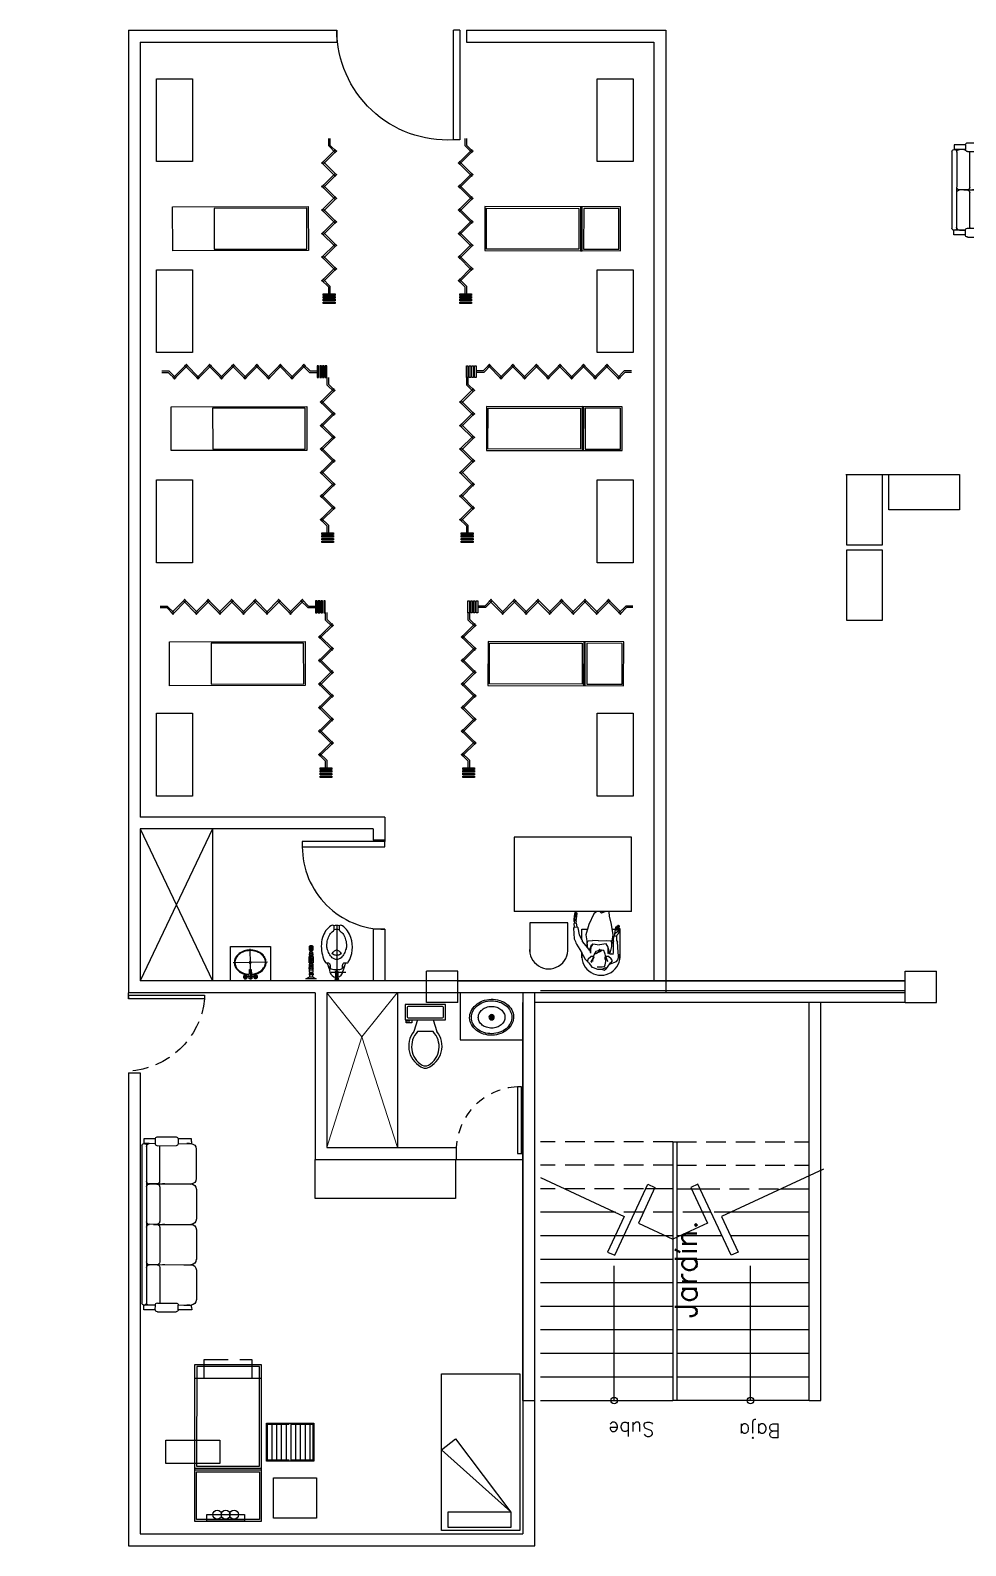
# Model space of a CAD drawing. Header units: millimetres. Extents: x -1615 to -538, y 177 to 397.
# Drawn here: x -1326.99 to -1315.07, y 339.38 to 358.71 of the extents above; entities that cross this region are included whole.
import ezdxf
from ezdxf.enums import TextEntityAlignment as Align

# ---------------------------------------------------------------- set-up
doc = ezdxf.new("R2010")
doc.units = ezdxf.units.MM
for name, pattern in [('HIDDEN', [0.375, 0.25, -0.125]), ('HIDDEN2', [0.1875, 0.125, -0.0625]), ('OCULTA2', [0.3, 0.2, -0.1])]:
    doc.linetypes.add(name, pattern=pattern)
for name, color, linetype in [('AUX', 8, 'Continuous'), ('CYAN', 4, 'Continuous'), ('FORMATO', 1, 'Continuous'), ('LOCALES', 2, 'Continuous'), ('MOB', 7, 'Continuous'), ('MUEB', 251, 'Continuous'), ('MUEBLES', 9, 'Continuous'), ('MURETE', 2, 'Continuous'), ('MUROS', 1, 'Continuous'), ('MUROS2', 9, 'Continuous'), ('PROY', 8, 'HIDDEN'), ('TEX', 2, 'Continuous'), ('VENT', 4, 'Continuous'), ('VENTANAS', 4, 'Continuous')]:
    doc.layers.add(name, color=color, linetype=linetype)
doc.layers.add('venpu', color=7, linetype='Continuous', lineweight=15)
doc.styles.add('ROMANS', font='ROMANS.shx')

# ---------------------------------------------------------------- blocks, each defined once
blk = doc.blocks.new('SILLON4')
at = {"layer": 'MOB'}
for p, q in [((0.609, 1.016), (0.262, 0.867)), ((0.719, 0.998), (0.696, 0.988)), ((0.706, 0.964), (0.699, 0.98)), ((0.719, 0.998), (0.751, 1.012)), ((0.751, 1.012), (0.818, 0.854)), ((0.136, 0.814), (-0.211, 0.665)), ((0.414, 0.34), (0.226, 0.778)), ((0.436, 0.289), (0.226, 0.777)), ((0.763, 0.83), (0.706, 0.964)), ((0.706, 0.964), (0.72, 0.932)), ((0.763, 0.83), (0.706, 0.964)), ((0.844, 0.576), (0.75, 0.797)), ((0.818, 0.854), (0.763, 0.83)), ((0.947, 0.62), (0.852, 0.84)), ((-0.337, 0.611), (-0.684, 0.462)), ((0.825, 0.6), (0.415, 0.424)), ((0.933, 0.586), (0.878, 0.562)), ((0.933, 0.586), (0.991, 0.452)), ((-0.81, 0.408), (-1.156, 0.26)), ((-0.81, 0.408), (-1.156, 0.26)), ((0.922, 0.396), (-0.922, -0.396)), ((-0.059, 0.137), (-0.247, 0.575)), ((0.898, 0.451), (-0.061, 0.038)), ((0.352, 0.398), (-0.058, 0.222)), ((0.358, 0.471), (0.37, 0.443)), ((0.891, 0.446), (0.481, 0.271)), ((0.878, 0.562), (0.909, 0.492)), ((0.909, 0.491), (0.936, 0.428)), ((0.991, 0.452), (0.936, 0.428)), ((-0.684, 0.29), (-0.72, 0.372)), ((-0.531, -0.066), (-0.696, 0.317)), ((-0.121, 0.195), (-0.531, 0.019)), ((-0.115, 0.268), (-0.103, 0.24)), ((0.397, 0.38), (0.436, 0.29)), ((-1.219, 0.167), (-1.251, 0.154)), ((-1.251, 0.154), (-1.183, -0.004)), ((-1.219, 0.167), (-1.196, 0.177)), ((-1.185, 0.154), (-1.192, 0.169)), ((-1.157, 0.087), (-1.192, 0.169)), ((-1.128, 0.02), (-1.185, 0.154)), ((-1.185, 0.154), (-1.172, 0.121)), ((-1.183, -0.004), (-1.128, 0.02)), ((-1, -0.214), (-1.094, 0.006)), ((-0.041, 0.047), (-0.945, -0.341)), ((-0.588, 0.065), (-0.576, 0.037)), ((-0.076, 0.177), (-0.037, 0.087)), ((-1.102, -0.258), (-1.197, -0.038)), ((-0.594, -0.008), (-1.013, -0.188)), ((-0.549, -0.026), (-0.51, -0.116)), ((-0.464, -0.135), (-0.534, -0.165)), ((-1.068, -0.272), (-1.013, -0.248)), ((-1.068, -0.272), (-1.011, -0.406)), ((-1.013, -0.248), (-0.955, -0.383)), ((-1.012, -0.251), (-0.979, -0.328)), ((-1.011, -0.406), (-0.956, -0.382)), ((-0.956, -0.382), (-0.959, -0.375))]:
    blk.add_line(p, q, dxfattribs=at)
for centre, radius, start, end in [((0.636, 0.953), 0.0686, 23.2236, 113.2236), ((0.163, 0.751), 0.0686, 23.2236, 113.2236), ((0.163, 0.751), 0.0686, 23.2236, 113.2236), ((0.289, 0.804), 0.0686, 113.2236, 203.2236), ((0.773, 0.807), 0.0257, 113.2236, 203.2236), ((0.829, 0.83), 0.0257, 23.2236, 113.2236), ((-0.31, 0.548), 0.0686, 23.2236, 113.2236), ((-0.31, 0.548), 0.0686, 23.2236, 113.2236), ((-0.184, 0.602), 0.0686, 113.2236, 203.2236), ((0.923, 0.61), 0.0257, 293.2236, 23.2236), ((-0.783, 0.345), 0.0686, 23.2236, 113.2236), ((-0.783, 0.345), 0.0686, 23.2236, 113.2236), ((-0.656, 0.399), 0.0686, 113.2236, 203.2236), ((0.365, 0.366), 0.0343, 23.2236, 113.2236), ((0.429, 0.392), 0.0343, 113.2236, 203.2236), ((0.868, 0.586), 0.0257, 203.2236, 293.2236), ((0.877, 0.478), 0.0343, 293.2236, 23.2236), ((0.908, 0.427), 0.0257, 23.2236, 113.2236), ((0.912, 0.419), 0.0257, 293.2236, 23.2236), ((-1.129, 0.197), 0.0686, 113.2236, 203.2236), ((-0.107, 0.163), 0.0343, 23.2236, 113.2236), ((-0.044, 0.19), 0.0343, 113.2236, 203.2236), ((0.404, 0.276), 0.0343, 293.2236, 23.2236), ((0.467, 0.302), 0.0343, 203.2236, 293.2236), ((-1.118, -0.004), 0.0257, 23.2236, 113.2236), ((-0.517, -0.012), 0.0343, 113.2236, 203.2236), ((-0.069, 0.073), 0.0343, 293.2236, 23.2236), ((-0.006, 0.1), 0.0343, 203.2236, 293.2236), ((-1.173, -0.028), 0.0257, 113.2236, 203.2236), ((-0.58, -0.039), 0.0343, 23.2236, 113.2236), ((-0.541, -0.13), 0.0343, 293.2236, 23.2236), ((-0.478, -0.103), 0.0343, 203.2236, 293.2236), ((-1.078, -0.248), 0.0257, 203.2236, 293.2236), ((-1.023, -0.224), 0.0257, 293.2236, 23.2236), ((-0.955, -0.318), 0.0257, 203.2236, 293.2236), ((-0.935, -0.365), 0.0257, 113.2236, 203.2236), ((-0.932, -0.372), 0.0257, 203.2236, 293.2236)]:
    blk.add_arc(centre, radius, start, end, dxfattribs=at)
blk = doc.blocks.new('A$C63B07002')
at = {"layer": 'MOB', "xscale": -1, "rotation": 51.18713273036943}
blk.add_blockref('SILLON4', (1.259, 0.489), dxfattribs=at)
blk = doc.blocks.new('Sink - Oval top')
for p, q in [((-1, 0), (1, 0)), ((0, 1), (0, -1))]:
    blk.add_line(p, q)
at = {"linetype": 'Continuous'}
for points in [[(-12.23, 0.39, 0.117634), (-11.46, -3.36, 0.104469), (-8.88, -6.8, 0.090016), (-5.08, -9.07, 0.08192), (-0.32, -10.02, 0.08192), (4.49, -9.38, 0.090016), (8.42, -7.36, 0.104469), (11.22, -4.09, 0.117634), (12.23, -0.39, 0.117634), (11.46, 3.36, 0.104469), (8.88, 6.8, 0.090016), (5.08, 9.07, 0.08192), (0.32, 10.02, 0.08192), (-4.49, 9.38, 0.090016), (-8.42, 7.36, 0.104469), (-11.22, 4.09, 0.117634)], [(-11.29, 0.16, 0.118622), (-10.52, -3.25, 0.104678), (-8.07, -6.36, 0.089562), (-4.54, -8.37, 0.081185), (-0.13, -9.15, 0.081185), (4.3, -8.49, 0.089562), (7.89, -6.58, 0.104678), (10.42, -3.55, 0.118622), (11.29, -0.16, 0.118622), (10.52, 3.25, 0.104678), (8.07, 6.36, 0.089562), (4.54, 8.37, 0.081185), (0.13, 9.15, 0.081185), (-4.3, 8.49, 0.089562), (-7.89, 6.58, 0.104678), (-10.42, 3.55, 0.118622)], [(-7.42, 0.08, 0.118283), (-6.91, -2.17, 0.104607), (-5.29, -4.21, 0.089718), (-2.97, -5.53, 0.081436), (-0.07, -6.04, 0.081436), (2.84, -5.59, 0.089718), (5.2, -4.33, 0.104607), (6.86, -2.32, 0.118283), (7.42, -0.08, 0.118283), (6.91, 2.17, 0.104607), (5.29, 4.21, 0.089718), (2.97, 5.53, 0.081436), (0.07, 6.04, 0.081436), (-2.84, 5.59, 0.089718), (-5.2, 4.33, 0.104607), (-6.86, 2.32, 0.118283)]]:
    blk.add_lwpolyline(points, format="xyb", close=True, dxfattribs=at)
for radius in [1.5, 1]:
    blk.add_circle((0, 0), radius)
blk = doc.blocks.new('Toilet - top')
for p, q in [((9.5, -6), (9.5, -2)), ((-10, -8.5), (-8, -8.5)), ((-10, -9.5), (-10, -8.5)), ((-7, -9.5), (-10, -9.5)), ((-8, -8.5), (-8, -8)), ((-7, -8), (-7, -9.5)), ((-4, -8), (-6, -14)), ((4, -14), (-4, -14)), ((4, -8), (6, -14))]:
    blk.add_line(p, q)
blk.add_lwpolyline([(10.5, -8), (10.5, 0), (-10.5, 0), (-10.5, -8)], close=True)
for points in [[(-9.5, -2), (-9.5, -6)], [(8.5, -1), (-8.5, -1)], [(-8.5, -7), (8.5, -7)]]:
    blk.add_lwpolyline(points)
for centre, radius, start, end in [((-8.62, -1.88), 0.884, 81.8699, 188.1301), ((-8.62, -6.12), 0.884, 171.8699, 278.1301), ((8.62, -1.88), 0.884, 351.8699, 98.1301), ((8.62, -6.12), 0.884, 261.8699, 8.1301), ((3.52, -21.58), 12.17, 141.46911, 247.97143), ((4.2, -21.82), 11.33, 136.36773, 238.94682), ((-3.52, -21.58), 12.17, 292.02843, 38.53071), ((-4.2, -21.82), 11.33, 301.05301, 43.63209), ((0, -27.88), 4, 245.73182, 294.26817), ((0, -29), 4, 254.86053, 285.13947)]:
    blk.add_arc(centre, radius, start, end)
blk = doc.blocks.new('A$C3FDD2C79')
at = {"layer": 'VENT'}
blk.add_line((0, 0.02), (0, 0), dxfattribs=at)
blk.add_lwpolyline([(0, 0.02), (0.85, 0.02), (0.85, 0.07), (0, 0.07)], close=True, dxfattribs=at)
at = {"layer": 'VENT', "linetype": 'HIDDEN2'}
blk.add_arc((0.035, 0.036), 0.815, 2.3785, 92.4407, dxfattribs=at)
blk = doc.blocks.new('MESEXP')
for p, q in [((-0.825, -0.35), (-0.825, 0.35)), ((-0.825, 0.35), (0.825, 0.35)), ((-0.679, 0.35), (-0.679, -0.35)), ((0.825, 0.35), (0.825, -0.35)), ((0.825, -0.35), (-0.825, -0.35))]:
    blk.add_line(p, q)
for points in [[(-0.805, -0.33), (0.245, -0.33), (0.245, 0.33), (-0.805, 0.33)], [(0.305, -0.33), (0.305, 0.33), (0.805, 0.33), (0.805, -0.33)], [(0.754, 0.174), (0.822, 0.174), (0.822, -0.224), (0.754, -0.224)]]:
    blk.add_lwpolyline(points, close=True)
blk.add_lwpolyline([(0.285, -0.35), (0.265, -0.35), (0.265, 0.35), (0.285, 0.35), (0.285, -0.35)])
at = {"linetype": 'HIDDEN'}
blk.add_lwpolyline([(-0.679, -0.25), (-0.879, -0.25), (-0.879, 0.25), (-0.679, 0.25)], dxfattribs=at)
for centre in [(0.754, 0.063), (0.754, -0.025), (0.754, -0.113)]:
    blk.add_circle(centre, 0.046)
blk = doc.blocks.new('3520105')
at = {"layer": 'MOB'}
for p, q in [((-0.195, -0.262), (-0.195, 0.238)), ((-0.195, 0.238), (0.205, 0.238)), ((-0.185, -0.002), (-0.185, 0.228)), ((-0.185, 0.228), (0.195, 0.228)), ((0.195, 0.198), (-0.185, 0.198)), ((0.195, 0.228), (0.195, -0.002)), ((0.205, 0.238), (0.205, -0.262)), ((0.195, 0.148), (-0.185, 0.148)), ((0.195, 0.098), (-0.185, 0.098)), ((0.195, 0.048), (-0.185, 0.048)), ((0.195, -0.002), (-0.185, -0.002)), ((-0.185, -0.252), (-0.185, -0.022)), ((0.195, -0.052), (-0.185, -0.052)), ((0.195, -0.102), (-0.185, -0.102)), ((0.195, -0.152), (-0.185, -0.152)), ((0.195, -0.022), (0.195, -0.252)), ((0.205, -0.002), (0.205, -0.002)), ((0.205, -0.022), (0.205, -0.022)), ((0.205, -0.262), (-0.195, -0.262)), ((0.195, -0.202), (-0.185, -0.202)), ((0.195, -0.252), (-0.185, -0.252))]:
    blk.add_line(p, q, dxfattribs=at)
blk = doc.blocks.new('A$C31F15ED4')
at = {"layer": 'VENT'}
blk.add_line((0, 0.03), (0, 0), dxfattribs=at)
blk.add_lwpolyline([(0, 0.03), (0.97, 0.03), (0.97, 0.08), (0, 0.08)], close=True, dxfattribs=at)
at = {"layer": 'VENT', "linetype": 'OCULTA2'}
blk.add_arc((-0.051, -0.025), 1.026, 5.8587, 87.1721, dxfattribs=at)
blk = doc.blocks.new('CORT')
for p, q in [((0, 0.02), (0.09, 0.02)), ((0, 0), (0.082, 0)), ((0.082, 0), (0.168, -0.086)), ((0.09, 0.02), (0.182, -0.072)), ((0.318, 0.106), (0.14, -0.072)), ((0.332, 0.092), (0.154, -0.086)), ((0.29, 0.092), (0.468, -0.086)), ((0.304, 0.106), (0.482, -0.072)), ((0.618, 0.106), (0.44, -0.072)), ((0.632, 0.092), (0.454, -0.086)), ((0.59, 0.092), (0.768, -0.086)), ((0.604, 0.106), (0.782, -0.072)), ((0.918, 0.106), (0.74, -0.072)), ((0.932, 0.092), (0.754, -0.086)), ((0.89, 0.092), (1.068, -0.086)), ((0.904, 0.106), (1.082, -0.072)), ((1.218, 0.106), (1.04, -0.072)), ((1.232, 0.092), (1.054, -0.086)), ((1.19, 0.092), (1.368, -0.086)), ((1.204, 0.106), (1.382, -0.072)), ((1.518, 0.106), (1.34, -0.072)), ((1.532, 0.092), (1.354, -0.086)), ((1.49, 0.092), (1.668, -0.086)), ((1.504, 0.106), (1.682, -0.072)), ((1.818, 0.106), (1.64, -0.072)), ((1.832, 0.092), (1.654, -0.086)), ((1.79, 0.092), (1.882, 0)), ((1.804, 0.106), (1.89, 0.02)), ((1.882, 0), (1.979, 0)), ((1.89, 0.02), (1.979, 0.02))]:
    blk.add_line(p, q)
for points in [[(1.979, 0.085), (1.979, -0.065), (1.999, -0.065), (1.999, 0.085)], [(2.014, 0.085), (2.014, -0.065), (2.034, -0.065), (2.034, 0.085)], [(2.049, 0.085), (2.049, -0.065), (2.069, -0.065), (2.069, 0.085)], [(2.084, 0.085), (2.084, -0.065), (2.104, -0.065), (2.104, 0.085)]]:
    blk.add_lwpolyline(points, close=True)
blk = doc.blocks.new('OVALIN')
for p, q in [((0, -0.482), (0, 0)), ((0.11, -0.04), (-0.11, -0.04)), ((0.27, -0.267), (-0.27, -0.267))]:
    blk.add_line(p, q)
blk.add_lwpolyline([(0.017, -0.071, -0.057947), (0.094, -0.084, -0.080358), (0.171, -0.123, -0.109726), (0.229, -0.189, -0.129522), (0.25, -0.266, -0.129491), (0.229, -0.343, -0.109705), (0.171, -0.409, -0.080358), (0.094, -0.448, -0.070455), (0, -0.462, -0.070437), (-0.094, -0.448, -0.080344), (-0.171, -0.409, -0.109805), (-0.23, -0.343, -0.12938), (-0.25, -0.266, -0.129412), (-0.23, -0.189, -0.109828), (-0.171, -0.123, -0.080344), (-0.094, -0.084, -0.058052), (-0.017, -0.071, -0.05693)], format="xyb")
at = {"elevation": 0.472}
blk.add_lwpolyline([(0.016, -0.081, -0.057902), (0.091, -0.094, -0.080358), (0.165, -0.131, -0.109781), (0.221, -0.194, -0.129604), (0.24, -0.266, -0.129578), (0.221, -0.338, -0.109763), (0.165, -0.401, -0.080358), (0.091, -0.438, -0.070455), (0, -0.452, -0.070437), (-0.091, -0.438, -0.080344), (-0.165, -0.401, -0.109849), (-0.221, -0.338, -0.129486), (-0.24, -0.266, -0.129512), (-0.221, -0.194, -0.109867), (-0.165, -0.131, -0.080344), (-0.091, -0.094, -0.058006), (-0.016, -0.081, -0.05693)], format="xyb", dxfattribs=at)
for points in [[(-0.105, -0.04, 0.119733), (-0.08, -0.065, 0.119733), (-0.055, -0.04, 0.119733), (-0.08, -0.014, 0.119733)], [(0.105, -0.04, -0.119733), (0.08, -0.065, -0.119733), (0.055, -0.04, -0.119733), (0.08, -0.014, -0.119733)]]:
    blk.add_lwpolyline(points, format="xyb", close=True)
blk.add_lwpolyline([(-0.02, -0.007), (-0.013, -0.157), (0.012, -0.157), (0.02, -0.007)], close=True)
for centre, radius in [((-0.08, -0.04), 0.03), ((-0.08, -0.04), 0.00268), ((0.08, -0.04), 0.03), ((0.08, -0.04), 0.00268), ((0, -0.266, 0.472), 0.0157)]:
    blk.add_circle(centre, radius)
blk = doc.blocks.new('sofa2')
at = {"layer": 'MOB'}
for p, q in [((1340.511, 50.095), (1340.511, 50.129)), ((1340.511, 50.129), (1340.682, 50.129)), ((1340.511, 50.095), (1340.511, 50.069)), ((1340.537, 50.069), (1340.519, 50.069)), ((1340.609, 50.069), (1340.519, 50.069)), ((1340.609, 50.069), (1340.519, 50.069)), ((1340.682, 50.069), (1340.537, 50.069)), ((1340.537, 50.069), (1340.572, 50.069)), ((1340.682, 50.069), (1340.579, 50.069)), ((1340.682, 50.129), (1340.682, 50.069)), ((1340.948, 50.155), (1340.708, 50.155)), ((1340.948, 50.043), (1340.708, 50.043)), ((1340.974, 50.129), (1340.974, 50.069)), ((1340.974, 50.129), (1341.12, 50.129)), ((1340.974, 50.069), (1341.051, 50.069)), ((1340.974, 50.069), (1341.12, 50.069)), ((1340.996, 50.069), (1340.974, 50.069)), ((1340.977, 50.069), (1341.06, 50.069)), ((1341.12, 50.069), (1341.112, 50.069)), ((1341.12, 50.129), (1341.12, 50.069)), ((1341.145, 49.066), (1341.145, 50.043)), ((1340.451, 49.623), (1340.451, 50)), ((1340.919, 49.589), (1340.918, 50.035)), ((1341.085, 50.035), (1341.086, 49.595)), ((1340.451, 49.109), (1340.451, 49.486)), ((1340.996, 49.555), (1340.519, 49.555)), ((1340.854, 49.555), (1340.884, 49.555)), ((1340.919, 49.074), (1340.919, 49.52)), ((1340.953, 49.555), (1341.051, 49.555)), ((1341.085, 49.066), (1341.085, 49.589)), ((1340.512, 49.014), (1340.512, 49.04)), ((1340.512, 49.014), (1340.512, 48.98)), ((1340.512, 48.98), (1340.683, 48.98)), ((1340.683, 49.04), (1340.519, 49.04)), ((1340.683, 49.04), (1340.52, 49.04)), ((1340.538, 49.04), (1340.52, 49.04)), ((1340.683, 49.04), (1340.538, 49.04)), ((1340.538, 49.04), (1340.573, 49.04)), ((1340.683, 49.04), (1340.538, 49.04)), ((1340.683, 48.98), (1340.683, 49.04)), ((1340.949, 49.066), (1340.709, 49.066)), ((1340.949, 48.954), (1340.709, 48.954)), ((1341.052, 49.04), (1340.975, 49.04)), ((1340.975, 48.98), (1340.975, 49.04)), ((1340.975, 49.04), (1341.052, 49.04)), ((1340.996, 49.04), (1340.975, 49.04)), ((1340.975, 49.04), (1341.051, 49.04)), ((1340.975, 48.98), (1341.121, 48.98)), ((1341.052, 49.04), (1341.121, 49.04)), ((1341.121, 48.98), (1341.121, 49.04))]:
    blk.add_line(p, q, dxfattribs=at)
for centre, radius, start, end in [((1340.519, 50), 0.0686, 90.0062, 180.0062), ((1340.708, 50.129), 0.0257, 90.0062, 180.0062), ((1340.708, 50.069), 0.0257, 180.0062, 270.0062), ((1340.953, 50.035), 0.0343, 165.5287, 180.0062), ((1340.948, 50.129), 0.0257, 0.0062, 90.0062), ((1340.948, 50.069), 0.0257, 270.0062, 0.0062), ((1341.051, 50.035), 0.0343, 0.0062, 90.0062), ((1341.112, 50.043), 0.0257, 90.0062, 180.0062), ((1341.12, 50.043), 0.0257, 0.0062, 90.0062), ((1340.519, 49.623), 0.0686, 180.0062, 270.0062), ((1340.519, 49.623), 0.0686, 180.0062, 270.0062), ((1340.519, 49.486), 0.0686, 90.0062, 180.0062), ((1340.953, 49.589), 0.0343, 180.0062, 270.0062), ((1340.953, 49.52), 0.0343, 90.0062, 180.0062), ((1341.051, 49.589), 0.0343, 270.0062, 0.0062), ((1341.051, 49.52), 0.0343, 0.0062, 90.0062), ((1340.519, 49.109), 0.0686, 180.0062, 270.0062), ((1340.519, 49.109), 0.0686, 180.0062, 270.0062), ((1340.52, 49.109), 0.0686, 180.0062, 270.0062), ((1340.953, 49.074), 0.0343, 180.0062, 194.4837), ((1341.051, 49.074), 0.0343, 270.0062, 0.0062), ((1341.052, 49.074), 0.0343, 270.0062, 0.0062), ((1340.709, 49.04), 0.0257, 90.0062, 180.0062), ((1340.709, 48.98), 0.0257, 180.0062, 270.0062), ((1340.949, 49.04), 0.0257, 0.0062, 90.0062), ((1340.949, 48.98), 0.0257, 270.0062, 0.0062), ((1341.111, 49.066), 0.0257, 180.0062, 270.0062), ((1341.12, 49.066), 0.0257, 270.0062, 0.0062)]:
    blk.add_arc(centre, radius, start, end, dxfattribs=at)

msp = doc.modelspace()

# ---------------------------------------------------------------- linework, layer by layer
for p, q in [((-1324.671, 348.525), (-1325.59, 346.585)), ((-1325.59, 348.525), (-1324.671, 346.585)), ((-1324.671, 348.525), (-1324.671, 346.585)), ((-1321.561, 344.31), (-1320.711, 344.31))]:
    msp.add_line(p, q)
at = {"layer": 'AUX'}
for p, q in [((-1319.034, 343.935), (-1319.144, 343.935)), ((-1318.562, 343.935), (-1318.452, 343.935)), ((-1317.421, 343.935), (-1317.061, 343.935)), ((-1319.532, 343.635), (-1320.486, 343.635)), ((-1318.312, 343.635), (-1318.422, 343.635)), ((-1317.061, 343.635), (-1318.064, 343.635)), ((-1318.798, 343.335), (-1320.486, 343.335)), ((-1318.172, 343.335), (-1318.748, 343.335)), ((-1317.061, 343.335), (-1318.062, 343.335)), ((-1319.548, 341.235), (-1319.548, 342.954)), ((-1317.061, 343.035), (-1318.748, 343.035)), ((-1317.81, 341.235), (-1317.81, 342.954)), ((-1317.061, 342.735), (-1318.748, 342.735)), ((-1317.061, 342.435), (-1318.748, 342.435)), ((-1317.061, 342.135), (-1318.748, 342.135)), ((-1317.061, 341.835), (-1318.748, 341.835)), ((-1317.061, 341.535), (-1318.748, 341.535)), ((-1317.061, 341.235), (-1318.748, 341.235))]:
    msp.add_line(p, q, dxfattribs=at)
at = {"layer": 'AUX', "linetype": 'Continuous'}
for p, q in [((-1318.798, 343.035), (-1320.486, 343.035)), ((-1318.798, 342.735), (-1320.486, 342.735)), ((-1318.798, 342.435), (-1320.486, 342.435)), ((-1318.798, 342.135), (-1320.486, 342.135)), ((-1318.798, 341.835), (-1320.486, 341.835)), ((-1318.798, 341.535), (-1320.486, 341.535)), ((-1320.486, 341.235), (-1318.798, 341.235))]:
    msp.add_line(p, q, dxfattribs=at)
at = {"layer": 'AUX'}
for points in [[(-1316.88, 344.187), (-1318.177, 343.582), (-1317.966, 343.129), (-1318.056, 343.087), (-1318.479, 343.993), (-1318.57, 343.951), (-1318.358, 343.497), (-1318.798, 343.292)], [(-1320.486, 344.079), (-1319.419, 343.582), (-1319.631, 343.129), (-1319.54, 343.087), (-1319.117, 343.993), (-1319.027, 343.951), (-1319.238, 343.497), (-1318.798, 343.292)]]:
    msp.add_lwpolyline(points, dxfattribs=at)
at = {"layer": 'CYAN'}
for p, q in [((-1317.061, 341.235), (-1317.061, 346.31)), ((-1316.911, 341.235), (-1316.911, 346.31)), ((-1317.061, 341.235), (-1316.911, 341.235))]:
    msp.add_line(p, q, dxfattribs=at)
at = {"layer": 'FORMATO'}
for p, q in [((-1320.561, 339.385), (-1320.561, 346.435)), ((-1325.74, 339.385), (-1320.561, 339.385))]:
    msp.add_line(p, q, dxfattribs=at)
at = {"layer": 'MOB'}
for points in [[(-1323.446, 355.897), (-1325.176, 355.894), (-1325.177, 356.454), (-1323.447, 356.457)], [(-1323.467, 356.437), (-1324.647, 356.435), (-1324.646, 355.915), (-1323.466, 355.917)], [(-1321.197, 355.897), (-1319.467, 355.894), (-1319.466, 356.454), (-1321.196, 356.457)], [(-1321.176, 356.437), (-1319.996, 356.435), (-1319.997, 355.915), (-1321.177, 355.917)], [(-1319.936, 356.435), (-1319.937, 355.915), (-1319.487, 355.914), (-1319.486, 356.434)], [(-1323.466, 353.348), (-1325.196, 353.346), (-1325.197, 353.906), (-1323.467, 353.908)], [(-1323.487, 353.888), (-1324.667, 353.887), (-1324.666, 353.367), (-1323.486, 353.368)], [(-1321.177, 353.348), (-1319.447, 353.346), (-1319.446, 353.906), (-1321.176, 353.908)], [(-1321.156, 353.888), (-1319.976, 353.887), (-1319.977, 353.367), (-1321.157, 353.368)], [(-1319.916, 353.886), (-1319.917, 353.366), (-1319.467, 353.366), (-1319.466, 353.886)], [(-1316.131, 353.04), (-1316.131, 352.14), (-1316.581, 352.14), (-1316.581, 353.04)], [(-1316.046, 353.04), (-1315.146, 353.04), (-1315.146, 352.59), (-1316.046, 352.59)], [(-1316.131, 352.08), (-1316.131, 351.18), (-1316.581, 351.18), (-1316.581, 352.08)], [(-1323.486, 350.352), (-1325.216, 350.349), (-1325.217, 350.909), (-1323.487, 350.912)], [(-1323.507, 350.892), (-1324.687, 350.89), (-1324.686, 350.37), (-1323.506, 350.372)], [(-1321.157, 350.352), (-1319.427, 350.349), (-1319.426, 350.909), (-1321.156, 350.912)], [(-1321.136, 350.892), (-1319.956, 350.89), (-1319.957, 350.37), (-1321.137, 350.372)], [(-1319.896, 350.89), (-1319.897, 350.37), (-1319.447, 350.369), (-1319.446, 350.889)], [(-1321.569, 344.31), (-1321.569, 343.81), (-1323.359, 343.81), (-1323.359, 344.31)]]:
    msp.add_lwpolyline(points, close=True, dxfattribs=at)
for points in [[(-1319.956, 356.455), (-1319.976, 356.455), (-1319.977, 355.895), (-1319.957, 355.895), (-1319.956, 356.455)], [(-1319.936, 353.906), (-1319.956, 353.907), (-1319.957, 353.347), (-1319.937, 353.346), (-1319.936, 353.906)], [(-1319.916, 350.91), (-1319.936, 350.91), (-1319.937, 350.35), (-1319.917, 350.35), (-1319.916, 350.91)]]:
    msp.add_lwpolyline(points, dxfattribs=at)
at = {"layer": 'MUEB'}
for p, q in [((-1319.327, 348.419), (-1320.824, 348.419)), ((-1320.824, 348.419), (-1320.824, 347.469)), ((-1319.327, 347.469), (-1319.327, 348.419)), ((-1319.327, 347.469), (-1320.824, 347.469)), ((-1320.058, 347.399), (-1320.063, 347.378)), ((-1320.055, 347.413), (-1320.058, 347.406)), ((-1320.058, 347.406), (-1320.058, 347.375)), ((-1320.051, 347.456), (-1320.057, 347.412)), ((-1320.05, 347.412), (-1320.055, 347.413)), ((-1320.047, 347.456), (-1320.051, 347.456)), ((-1320.048, 347.393), (-1320.05, 347.412)), ((-1320.048, 347.395), (-1320.041, 347.456)), ((-1320.048, 347.395), (-1320.048, 347.395)), ((-1320.048, 347.369), (-1320.048, 347.393)), ((-1320.041, 347.456), (-1320.047, 347.456)), ((-1320.043, 347.465), (-1320.044, 347.456)), ((-1320.038, 347.465), (-1320.043, 347.465)), ((-1320.04, 347.398), (-1320.033, 347.465)), ((-1320.033, 347.465), (-1320.038, 347.465)), ((-1320.033, 347.456), (-1320.034, 347.456)), ((-1320.027, 347.456), (-1320.033, 347.456)), ((-1320.033, 347.399), (-1320.027, 347.456)), ((-1320.021, 347.448), (-1320.027, 347.448)), ((-1320.026, 347.383), (-1320.018, 347.445)), ((-1320.018, 347.445), (-1320.021, 347.448)), ((-1319.806, 347.439), (-1319.872, 347.304)), ((-1319.782, 347.463), (-1319.806, 347.439)), ((-1319.765, 347.469), (-1319.782, 347.463)), ((-1319.709, 347.45), (-1319.732, 347.469)), ((-1319.713, 347.469), (-1319.719, 347.458)), ((-1319.659, 347.469), (-1319.709, 347.45)), ((-1319.612, 347.465), (-1319.621, 347.469)), ((-1319.621, 347.469), (-1319.621, 347.469)), ((-1319.608, 347.413), (-1319.612, 347.465)), ((-1319.582, 347.304), (-1319.608, 347.413)), ((-1320.624, 347.328), (-1320.624, 346.956)), ((-1320.14, 347.328), (-1320.624, 347.328)), ((-1320.14, 346.96), (-1320.14, 347.328)), ((-1320.058, 347.271), (-1320.065, 347.258)), ((-1320.065, 347.258), (-1320.058, 347.122)), ((-1320.063, 347.378), (-1320.058, 347.354)), ((-1320.055, 347.319), (-1320.063, 347.319)), ((-1320.063, 347.319), (-1320.058, 347.271)), ((-1320.058, 347.344), (-1320.058, 347.375)), ((-1320.058, 347.374), (-1320.058, 347.344)), ((-1320.058, 347.344), (-1320.055, 347.334)), ((-1320.058, 347.271), (-1320.021, 347.277)), ((-1320.055, 347.334), (-1320.055, 347.319)), ((-1320.026, 347.322), (-1320.055, 347.319)), ((-1320.048, 347.369), (-1320.03, 347.348)), ((-1320.031, 347.321), (-1320.028, 347.336)), ((-1320.03, 347.348), (-1320.026, 347.383)), ((-1320.028, 347.336), (-1320.03, 347.348)), ((-1320.021, 347.277), (-1320.026, 347.322)), ((-1320.006, 347.262), (-1320.021, 347.277)), ((-1319.989, 347.171), (-1320.006, 347.262)), ((-1319.958, 347.246), (-1319.888, 347.246)), ((-1319.958, 347.11), (-1319.958, 347.246)), ((-1319.872, 347.304), (-1319.907, 347.174)), ((-1319.558, 347.174), (-1319.582, 347.304)), ((-1319.572, 347.246), (-1319.534, 347.246)), ((-1319.538, 347.215), (-1319.541, 347.184)), ((-1319.496, 347.214), (-1319.541, 347.184)), ((-1319.531, 347.269), (-1319.538, 347.215)), ((-1319.524, 347.274), (-1319.531, 347.269)), ((-1319.514, 347.282), (-1319.524, 347.228)), ((-1319.521, 347.269), (-1319.524, 347.274)), ((-1319.521, 347.245), (-1319.521, 347.269)), ((-1319.521, 347.246), (-1319.521, 347.246)), ((-1319.508, 347.282), (-1319.514, 347.282)), ((-1319.5, 347.292), (-1319.513, 347.23)), ((-1319.504, 347.279), (-1319.508, 347.282)), ((-1319.507, 347.261), (-1319.504, 347.279)), ((-1319.507, 347.175), (-1319.491, 347.191)), ((-1319.494, 347.292), (-1319.5, 347.292)), ((-1319.488, 347.287), (-1319.5, 347.23)), ((-1319.491, 347.288), (-1319.494, 347.292)), ((-1319.494, 347.258), (-1319.491, 347.288)), ((-1319.486, 347.24), (-1319.493, 347.22)), ((-1319.491, 347.191), (-1319.481, 347.221)), ((-1319.483, 347.287), (-1319.488, 347.287)), ((-1319.486, 347.241), (-1319.478, 347.284)), ((-1319.477, 347.258), (-1319.486, 347.24)), ((-1319.485, 347.246), (-1319.483, 347.246)), ((-1319.478, 347.284), (-1319.483, 347.287)), ((-1319.481, 347.221), (-1319.471, 347.25)), ((-1319.473, 347.255), (-1319.477, 347.258)), ((-1319.475, 347.24), (-1319.475, 346.874)), ((-1319.471, 347.25), (-1319.473, 347.255)), ((-1320.058, 347.122), (-1320.041, 347.089)), ((-1320.041, 347.089), (-1320.036, 347.069)), ((-1320.036, 347.069), (-1320.028, 347.053)), ((-1320.028, 347.053), (-1319.984, 346.987)), ((-1319.96, 347.111), (-1319.989, 347.171)), ((-1319.951, 347.104), (-1319.96, 347.111)), ((-1319.949, 347.09), (-1319.951, 347.104)), ((-1319.904, 347.032), (-1319.949, 347.09)), ((-1319.907, 347.174), (-1319.89, 347.07)), ((-1319.859, 346.975), (-1319.904, 347.032)), ((-1319.894, 347.097), (-1319.89, 347.023)), ((-1319.89, 347.07), (-1319.877, 347.097)), ((-1319.89, 347.023), (-1319.89, 347.07)), ((-1319.89, 347.023), (-1319.887, 347.01)), ((-1319.877, 347.097), (-1319.823, 347.101)), ((-1319.85, 347.016), (-1319.865, 346.983)), ((-1319.845, 347.004), (-1319.856, 346.952)), ((-1319.839, 347.042), (-1319.85, 347.016)), ((-1319.82, 347.059), (-1319.845, 347.016)), ((-1319.845, 347.004), (-1319.845, 347.016)), ((-1319.845, 346.979), (-1319.845, 347.004)), ((-1319.826, 347.047), (-1319.839, 347.042)), ((-1319.745, 347.097), (-1319.823, 347.101)), ((-1319.82, 347.059), (-1319.733, 347.046)), ((-1319.745, 347.097), (-1319.642, 347.101)), ((-1319.648, 347.059), (-1319.733, 347.046)), ((-1319.622, 347.016), (-1319.648, 347.059)), ((-1319.642, 347.101), (-1319.588, 347.097)), ((-1319.622, 347.004), (-1319.622, 347.016)), ((-1319.622, 346.979), (-1319.622, 347.004)), ((-1319.622, 347.004), (-1319.608, 346.936)), ((-1319.595, 346.955), (-1319.577, 347.023)), ((-1319.577, 347.07), (-1319.588, 347.097)), ((-1319.577, 347.07), (-1319.558, 347.174)), ((-1319.577, 347.023), (-1319.572, 347.097)), ((-1319.577, 347.023), (-1319.577, 347.07)), ((-1319.554, 347.096), (-1319.561, 347.074)), ((-1319.561, 347.074), (-1319.558, 346.947)), ((-1319.554, 347.096), (-1319.553, 347.156)), ((-1319.513, 347.153), (-1319.553, 347.156)), ((-1319.543, 347.178), (-1319.545, 347.156)), ((-1319.541, 347.184), (-1319.543, 347.178)), ((-1319.516, 347.153), (-1319.507, 347.175)), ((-1319.514, 347.1), (-1319.513, 347.153)), ((-1319.503, 347.089), (-1319.514, 347.1)), ((-1319.496, 346.949), (-1319.503, 347.089)), ((-1319.501, 347.076), (-1319.503, 347.089)), ((-1319.984, 346.987), (-1319.957, 346.935)), ((-1319.958, 346.878), (-1319.958, 346.938)), ((-1319.957, 346.935), (-1319.943, 346.908)), ((-1319.943, 346.908), (-1319.916, 346.861)), ((-1319.916, 346.861), (-1319.877, 346.824)), ((-1319.88, 346.866), (-1319.887, 346.842)), ((-1319.873, 346.816), (-1319.887, 346.842)), ((-1319.877, 346.869), (-1319.88, 346.866)), ((-1319.877, 346.869), (-1319.843, 346.898)), ((-1319.869, 346.814), (-1319.873, 346.816)), ((-1319.869, 346.814), (-1319.832, 346.762)), ((-1319.845, 346.94), (-1319.845, 346.979)), ((-1319.812, 346.898), (-1319.843, 346.898)), ((-1319.833, 346.852), (-1319.843, 346.831)), ((-1319.832, 346.819), (-1319.843, 346.831)), ((-1319.82, 346.873), (-1319.833, 346.852)), ((-1319.813, 346.892), (-1319.82, 346.873)), ((-1319.82, 346.832), (-1319.818, 346.855)), ((-1319.818, 346.855), (-1319.813, 346.868)), ((-1319.808, 346.898), (-1319.813, 346.892)), ((-1319.806, 346.889), (-1319.813, 346.868)), ((-1319.803, 346.922), (-1319.808, 346.908)), ((-1319.808, 346.898), (-1319.808, 346.908)), ((-1319.806, 346.889), (-1319.808, 346.898)), ((-1319.796, 346.933), (-1319.803, 346.922)), ((-1319.783, 346.935), (-1319.796, 346.933)), ((-1319.79, 346.942), (-1319.791, 346.934)), ((-1319.736, 346.957), (-1319.79, 346.925)), ((-1319.785, 346.956), (-1319.79, 346.942)), ((-1319.778, 346.966), (-1319.785, 346.956)), ((-1319.746, 346.952), (-1319.783, 346.935)), ((-1319.778, 346.966), (-1319.746, 346.972)), ((-1319.736, 346.986), (-1319.746, 346.972)), ((-1319.706, 346.977), (-1319.746, 346.952)), ((-1319.736, 346.957), (-1319.746, 346.952)), ((-1319.728, 346.986), (-1319.736, 346.986)), ((-1319.736, 346.957), (-1319.706, 346.977)), ((-1319.721, 346.972), (-1319.728, 346.986)), ((-1319.716, 346.972), (-1319.721, 346.972)), ((-1319.716, 346.972), (-1319.721, 346.972)), ((-1319.716, 346.972), (-1319.716, 346.972)), ((-1319.679, 346.975), (-1319.706, 346.977)), ((-1319.665, 346.939), (-1319.679, 346.975)), ((-1319.661, 346.928), (-1319.665, 346.939)), ((-1319.662, 346.792), (-1319.654, 346.832)), ((-1319.658, 346.908), (-1319.661, 346.928)), ((-1319.661, 346.889), (-1319.658, 346.898)), ((-1319.661, 346.868), (-1319.661, 346.889)), ((-1319.655, 346.855), (-1319.661, 346.868)), ((-1319.658, 346.898), (-1319.658, 346.908)), ((-1319.654, 346.896), (-1319.658, 346.908)), ((-1319.654, 346.832), (-1319.655, 346.855)), ((-1319.621, 346.898), (-1319.654, 346.898)), ((-1319.654, 346.892), (-1319.654, 346.896)), ((-1319.651, 346.873), (-1319.654, 346.892)), ((-1319.635, 346.852), (-1319.651, 346.889)), ((-1319.625, 346.831), (-1319.635, 346.852)), ((-1319.632, 346.762), (-1319.595, 346.814)), ((-1319.617, 346.939), (-1319.629, 346.929)), ((-1319.622, 346.935), (-1319.622, 346.979)), ((-1319.587, 346.869), (-1319.621, 346.898)), ((-1319.601, 346.932), (-1319.617, 346.939)), ((-1319.606, 346.934), (-1319.595, 346.955)), ((-1319.606, 346.799), (-1319.516, 346.831)), ((-1319.601, 346.932), (-1319.579, 346.93)), ((-1319.595, 346.814), (-1319.591, 346.816)), ((-1319.591, 346.816), (-1319.57, 346.841)), ((-1319.584, 346.866), (-1319.587, 346.869)), ((-1319.57, 346.841), (-1319.584, 346.866)), ((-1319.568, 346.928), (-1319.579, 346.93)), ((-1319.557, 346.922), (-1319.568, 346.928)), ((-1319.558, 346.947), (-1319.565, 346.926)), ((-1319.516, 346.831), (-1319.499, 346.853)), ((-1319.499, 346.853), (-1319.492, 346.883)), ((-1319.49, 346.911), (-1319.496, 346.949)), ((-1319.492, 346.883), (-1319.49, 346.911)), ((-1319.832, 346.762), (-1319.813, 346.757)), ((-1319.813, 346.757), (-1319.758, 346.737)), ((-1319.765, 346.764), (-1319.699, 346.764)), ((-1319.758, 346.737), (-1319.706, 346.737)), ((-1319.706, 346.737), (-1319.651, 346.757)), ((-1319.704, 346.737), (-1319.695, 346.73)), ((-1319.699, 346.764), (-1319.669, 346.771)), ((-1319.695, 346.73), (-1319.674, 346.724)), ((-1319.674, 346.724), (-1319.649, 346.738)), ((-1319.669, 346.771), (-1319.662, 346.792)), ((-1319.649, 346.738), (-1319.632, 346.762)), ((-1319.609, 346.799), (-1319.606, 346.799)), ((-1321.511, 346.435), (-1321.511, 345.835)), ((-1321.511, 345.835), (-1320.711, 345.835)), ((-1321.751, 339.577), (-1321.751, 341.577)), ((-1321.751, 341.577), (-1320.751, 341.577)), ((-1320.751, 341.577), (-1320.751, 339.577)), ((-1321.749, 340.607), (-1321.569, 340.746)), ((-1321.569, 340.746), (-1320.866, 339.811)), ((-1320.867, 339.815), (-1321.749, 340.607)), ((-1321.665, 339.616), (-1321.665, 339.816)), ((-1321.665, 339.816), (-1320.865, 339.816)), ((-1320.865, 339.816), (-1320.865, 339.616)), ((-1320.751, 339.577), (-1321.751, 339.577)), ((-1320.865, 339.616), (-1321.665, 339.616))]:
    msp.add_line(p, q, dxfattribs=at)
for points in [[(-1325.383, 358.088), (-1324.923, 358.088), (-1324.923, 357.032), (-1325.383, 357.032)], [(-1319.763, 358.088), (-1319.303, 358.088), (-1319.303, 357.032), (-1319.763, 357.032)], [(-1325.383, 355.653), (-1324.923, 355.653), (-1324.923, 354.596), (-1325.383, 354.596)], [(-1319.763, 355.653), (-1319.303, 355.653), (-1319.303, 354.596), (-1319.763, 354.596)], [(-1325.383, 352.972), (-1324.923, 352.972), (-1324.923, 351.916), (-1325.383, 351.916)], [(-1319.763, 352.972), (-1319.303, 352.972), (-1319.303, 351.916), (-1319.763, 351.916)], [(-1325.383, 349.999), (-1324.923, 349.999), (-1324.923, 348.943), (-1325.383, 348.943)], [(-1319.763, 349.999), (-1319.303, 349.999), (-1319.303, 348.943), (-1319.763, 348.943)]]:
    msp.add_lwpolyline(points, close=True, dxfattribs=at)
for centre, start, end in [((-1320.382, 346.982), 173.9123, 5.1907), ((-1319.716, 346.9), 174.8093, 6.0877)]:
    msp.add_arc(centre, 0.243, start, end, dxfattribs=at)
at = {"layer": 'MUEBLES'}
msp.add_line((-1321.517, 358.705), (-1321.596, 358.705), dxfattribs=at)
for points in [[(-1321.517, 358.705), (-1321.517, 357.308), (-1321.596, 357.308, -0.427943), (-1323.085, 358.705)], [(-1323.524, 348.296), (-1322.471, 348.296), (-1322.471, 348.362), (-1323.524, 348.362), (-1323.524, 348.296, 0.414214), (-1322.471, 347.244, 0.414214)]]:
    msp.add_lwpolyline(points, format="xyb", dxfattribs=at)
msp.add_lwpolyline([(-1321.596, 357.308), (-1321.596, 358.705)], dxfattribs=at)
for points in [[(-1325.262, 340.434), (-1325.262, 340.732), (-1324.577, 340.732), (-1324.577, 340.434)], [(-1323.89, 339.735), (-1323.89, 340.248), (-1323.344, 340.248), (-1323.344, 339.735)]]:
    msp.add_lwpolyline(points, close=True, dxfattribs=at)
at = {"layer": 'MURETE'}
for p, q in [((-1318.798, 344.535), (-1318.798, 341.235)), ((-1318.798, 344.535), (-1318.748, 344.535)), ((-1318.748, 344.535), (-1318.748, 341.235)), ((-1318.748, 341.235), (-1318.798, 341.235))]:
    msp.add_line(p, q, dxfattribs=at)
at = {"layer": 'MUROS'}
for p, q in [((-1325.74, 358.705), (-1325.74, 346.435)), ((-1325.74, 358.705), (-1323.085, 358.705)), ((-1323.085, 358.705), (-1323.085, 358.555)), ((-1321.43, 358.705), (-1318.89, 358.705)), ((-1321.43, 358.705), (-1321.43, 358.555)), ((-1318.89, 358.705), (-1318.89, 346.435)), ((-1325.59, 358.555), (-1325.59, 348.675)), ((-1325.59, 358.555), (-1323.085, 358.555)), ((-1323.176, 358.555), (-1323.085, 358.555)), ((-1321.43, 358.555), (-1321.329, 358.555)), ((-1321.43, 358.555), (-1319.04, 358.555)), ((-1319.04, 358.555), (-1319.04, 346.585)), ((-1316.594, 353.04), (-1315.146, 353.04)), ((-1322.471, 348.675), (-1325.59, 348.675)), ((-1322.471, 348.675), (-1322.471, 348.362)), ((-1325.59, 348.525), (-1325.59, 346.585)), ((-1322.621, 348.525), (-1325.59, 348.525)), ((-1322.621, 348.525), (-1322.621, 348.378)), ((-1322.471, 348.378), (-1322.621, 348.378)), ((-1322.621, 347.244), (-1322.621, 346.585)), ((-1322.471, 347.244), (-1322.621, 347.244)), ((-1322.471, 347.244), (-1322.471, 346.585)), ((-1321.541, 346.71), (-1321.941, 346.71)), ((-1321.941, 346.31), (-1321.941, 346.71)), ((-1321.541, 346.31), (-1321.541, 346.71)), ((-1315.836, 346.71), (-1315.436, 346.71)), ((-1315.836, 346.31), (-1315.836, 346.71)), ((-1315.436, 346.31), (-1315.436, 346.71)), ((-1325.59, 346.435), (-1325.74, 346.435)), ((-1323.359, 346.435), (-1325.74, 346.435)), ((-1319.04, 346.585), (-1325.59, 346.585)), ((-1323.359, 346.435), (-1323.359, 344.31)), ((-1323.209, 346.435), (-1323.209, 344.46)), ((-1318.89, 346.435), (-1323.209, 346.435)), ((-1322.309, 346.435), (-1322.309, 344.46)), ((-1320.711, 346.435), (-1321.541, 346.435)), ((-1321.539, 346.585), (-1315.839, 346.585)), ((-1320.711, 346.435), (-1320.711, 339.535)), ((-1315.836, 346.435), (-1320.561, 346.435)), ((-1315.839, 346.585), (-1319.839, 346.585)), ((-1325.74, 346.385), (-1325.74, 346.355)), ((-1321.541, 346.31), (-1321.941, 346.31)), ((-1320.711, 341.235), (-1320.711, 346.31)), ((-1320.561, 341.235), (-1320.561, 346.31)), ((-1315.836, 346.31), (-1315.436, 346.31)), ((-1325.74, 345.415), (-1325.74, 339.385)), ((-1325.74, 345.415), (-1325.59, 345.415)), ((-1325.59, 345.415), (-1325.59, 339.535)), ((-1323.359, 344.31), (-1321.561, 344.31)), ((-1323.209, 344.46), (-1321.561, 344.46)), ((-1321.561, 344.46), (-1321.561, 344.31)), ((-1320.711, 341.235), (-1320.561, 341.235)), ((-1325.59, 339.535), (-1320.711, 339.535))]:
    msp.add_line(p, q, dxfattribs=at)
at = {"layer": 'MUROS2'}
for p, q in [((-1323.085, 347.296), (-1323.085, 346.603)), ((-1324.438, 346.592), (-1324.438, 347.024)), ((-1324.438, 347.024), (-1323.929, 347.024)), ((-1323.929, 347.024), (-1323.929, 346.593)), ((-1323.387, 347.021), (-1323.438, 347.021)), ((-1323.386, 347.012), (-1323.438, 347.012)), ((-1323.386, 347.002), (-1323.438, 347.002)), ((-1323.386, 346.992), (-1323.438, 346.992)), ((-1323.387, 346.982), (-1323.438, 346.982)), ((-1323.423, 346.876), (-1323.434, 346.857)), ((-1323.423, 346.839), (-1323.434, 346.857)), ((-1323.433, 346.953), (-1323.433, 346.929)), ((-1323.417, 346.953), (-1323.433, 346.953)), ((-1323.433, 346.912), (-1323.433, 346.895)), ((-1323.433, 346.818), (-1323.433, 346.797)), ((-1323.425, 346.912), (-1323.425, 346.929)), ((-1323.423, 346.876), (-1323.401, 346.876)), ((-1323.423, 346.839), (-1323.401, 346.839)), ((-1323.417, 346.973), (-1323.417, 346.947)), ((-1323.417, 346.947), (-1323.407, 346.947)), ((-1323.407, 346.973), (-1323.407, 346.947)), ((-1323.392, 346.953), (-1323.407, 346.953)), ((-1323.401, 346.876), (-1323.391, 346.857)), ((-1323.401, 346.839), (-1323.391, 346.857)), ((-1323.4, 346.912), (-1323.4, 346.929)), ((-1323.392, 346.953), (-1323.392, 346.929)), ((-1323.392, 346.912), (-1323.392, 346.895)), ((-1323.392, 346.818), (-1323.392, 346.797)), ((-1323.438, 346.68), (-1323.438, 346.663)), ((-1323.386, 346.68), (-1323.438, 346.68)), ((-1323.386, 346.663), (-1323.438, 346.663)), ((-1323.389, 346.797), (-1323.436, 346.797)), ((-1323.436, 346.797), (-1323.436, 346.779)), ((-1323.433, 346.698), (-1323.433, 346.68)), ((-1323.433, 346.663), (-1323.433, 346.639)), ((-1323.425, 346.779), (-1323.425, 346.797)), ((-1323.425, 346.663), (-1323.425, 346.68)), ((-1323.4, 346.779), (-1323.4, 346.797)), ((-1323.4, 346.663), (-1323.4, 346.68)), ((-1323.392, 346.698), (-1323.392, 346.68)), ((-1323.392, 346.663), (-1323.392, 346.639)), ((-1323.389, 346.797), (-1323.389, 346.779)), ((-1323.386, 346.68), (-1323.386, 346.663)), ((-1323.154, 346.695), (-1322.968, 346.695))]:
    msp.add_line(p, q, dxfattribs=at)
for points in [[(-1323.214, 346.814), (-1323.188, 346.814, -0.254955), (-1323.168, 346.771), (-1323.168, 346.75, 0.181863), (-1323.105, 346.729), (-1323.061, 346.729, 0.233721), (-1323.013, 346.75), (-1323.013, 346.771, -0.254955), (-1322.993, 346.814), (-1322.955, 346.814, 0.255365), (-1322.938, 346.824, 0.225319), (-1322.905, 347.137, 0.081507), (-1322.946, 347.223, 0.106956), (-1323.013, 347.287, 0.024221), (-1323.025, 347.293, 0.551249), (-1323.055, 347.274), (-1323.055, 347.24, 0.25566), (-1323.045, 347.223, -0.111287), (-1322.999, 347.176, -0.076383), (-1322.971, 347.111, -0.063316), (-1322.96, 347.027, -0.116242), (-1322.971, 346.982, -0.076383), (-1322.999, 346.918, -0.107132), (-1323.043, 346.872, -0.147565), (-1323.086, 346.859, -0.147565), (-1323.128, 346.872, -0.107132), (-1323.173, 346.918, -0.076383), (-1323.201, 346.982, -0.116242), (-1323.211, 347.027, -0.063316), (-1323.201, 347.111, -0.076383), (-1323.173, 347.176, -0.107132), (-1323.128, 347.222, -0.007233), (-1323.127, 347.223, 0.258993), (-1323.117, 347.24), (-1323.117, 347.274, 0.551249), (-1323.146, 347.293, 0.024221), (-1323.158, 347.287, 0.106956), (-1323.226, 347.223, 0.081507), (-1323.266, 347.137, 0.069614), (-1323.282, 347.027, 0.069614), (-1323.266, 346.917, 0.125304), (-1323.23, 346.822, 0.222257)], [(-1323.438, 346.986, 0.414214), (-1323.425, 346.973), (-1323.399, 346.973, 0.414214), (-1323.386, 346.986), (-1323.386, 347.018, 0.414214), (-1323.399, 347.031), (-1323.425, 347.031, 0.414214), (-1323.438, 347.018)], [(-1323.098, 346.626), (-1323.098, 346.695, -1), (-1323.072, 346.695), (-1323.072, 346.626)]]:
    msp.add_lwpolyline(points, format="xyb", close=True, dxfattribs=at)
for points in [[(-1323.121, 347.292, -0.069686), (-1323.085, 347.297, -0.075487), (-1323.046, 347.291, -0.106956)], [(-1323.116, 347.239, -0.089657), (-1323.086, 347.245, -0.147565)], [(-1323.086, 347.245, -0.089637), (-1323.055, 347.239, -0.107132)], [(-1323.022, 346.937, -0.029468), (-1323.038, 346.925, -0.147565), (-1323.086, 346.911, -0.147565), (-1323.134, 346.925, -0.029468), (-1323.149, 346.937, -0.076383)], [(-1323.144, 346.932, -0.014204), (-1323.138, 346.941, -0.107132), (-1323.106, 346.975, -0.147565), (-1323.086, 346.981, -0.147565)], [(-1323.086, 346.981, -0.147565), (-1323.066, 346.975, -0.107132), (-1323.034, 346.941, -0.014204), (-1323.028, 346.932, -0.063316)]]:
    msp.add_lwpolyline(points, format="xyb", dxfattribs=at)
for points in [[(-1323.386, 346.929), (-1323.438, 346.929), (-1323.438, 346.912), (-1323.386, 346.912)], [(-1323.438, 346.895), (-1323.386, 346.895), (-1323.386, 346.818), (-1323.438, 346.818)], [(-1323.433, 346.639), (-1323.392, 346.639), (-1323.348, 346.612), (-1323.477, 346.612)], [(-1323.438, 346.698), (-1323.386, 346.698), (-1323.386, 346.779), (-1323.438, 346.779)], [(-1323.064, 346.603), (-1323.106, 346.603), (-1323.102, 346.621), (-1323.068, 346.621)], [(-1323.07, 346.621), (-1323.101, 346.621), (-1323.101, 346.626), (-1323.07, 346.626)]]:
    msp.add_lwpolyline(points, close=True, dxfattribs=at)
for centre, radius in [((-1323.412, 346.857), 0.0259), ((-1323.412, 346.857), 0.00862), ((-1323.412, 346.748), 0.0259), ((-1323.412, 346.757), 0.0186), ((-1323.412, 346.766), 0.00873)]:
    msp.add_circle(centre, radius, dxfattribs=at)
for centre, radius, start, end in [((-1323.507, 346.644), 0.342, 8.4622, 29.8169), ((-1322.671, 346.644), 0.342, 150.1833, 169.1683), ((-1323.168, 346.763), 0.00875, 90.1307, 269.8695), ((-1323.089, 346.715), 0.0826, 194.5524, 263.8387), ((-1323.085, 346.695), 0.0206, 307.5996, 232.4007), ((-1323.085, 346.695), 0.0166, 319.4233, 220.5769), ((-1323.089, 346.715), 0.0826, 281.3972, 355.2586), ((-1323.013, 346.763), 0.00875, 270.1307, 89.8695)]:
    msp.add_arc(centre, radius, start, end, dxfattribs=at)
at = {"layer": 'PROY'}
for p, q in [((-1318.798, 344.535), (-1320.486, 344.535)), ((-1318.748, 344.535), (-1317.061, 344.535)), ((-1318.798, 344.235), (-1320.486, 344.235)), ((-1318.748, 344.235), (-1317.061, 344.235)), ((-1318.798, 343.935), (-1320.486, 343.935)), ((-1318.748, 343.935), (-1318.562, 343.935)), ((-1318.452, 343.935), (-1317.421, 343.935)), ((-1318.798, 343.635), (-1319.532, 343.635)), ((-1318.422, 343.635), (-1318.748, 343.635)), ((-1318.024, 343.635), (-1318.35, 343.635))]:
    msp.add_line(p, q, dxfattribs=at)
at = {"layer": 'venpu'}
for p, q in [((-1323.209, 346.435), (-1322.766, 345.873)), ((-1322.766, 345.873), (-1322.315, 346.435)), ((-1322.766, 345.873), (-1323.209, 344.46)), ((-1322.766, 345.873), (-1322.309, 344.46))]:
    msp.add_line(p, q, dxfattribs=at)
at = {"layer": 'VENTANAS'}
for p, q in [((-1320.486, 346.585), (-1315.836, 346.585)), ((-1320.486, 346.465), (-1315.836, 346.465)), ((-1315.836, 346.31), (-1320.561, 346.31))]:
    msp.add_line(p, q, dxfattribs=at)
at = {"layer": 'VENTANAS', "color": 4}
for centre in [(-1319.548, 341.235), (-1317.81, 341.235)]:
    msp.add_circle(centre, 0.0409, dxfattribs=at)

# ---------------------------------------------------------------- block references
at = {"xscale": -1, "rotation": 180}
msp.add_blockref('A$C31F15ED4', (-1325.74, 346.435), dxfattribs=at)
at = {"rotation": 90}
msp.add_blockref('A$C3FDD2C79', (-1320.711, 344.385), dxfattribs=at)
at = {"layer": 'MOB', "xscale": -1}
for p, rotation in [((-1323.171, 357.325), 89.99509761121188), ((-1321.432, 357.325), 89.99509761121188), ((-1319.328, 354.342), 359.9950976112119), ((-1323.191, 354.277), 89.99509761121188), ((-1321.412, 354.277), 89.99509761121188), ((-1319.308, 351.345), 359.9950976112119), ((-1323.211, 351.281), 89.99509761121188), ((-1321.392, 351.281), 89.99509761121188)]:
    msp.add_blockref('CORT', p, dxfattribs=dict(at, rotation=rotation))
msp.add_blockref('sofa2', (25.906, 307.116), dxfattribs=at)
at = {"layer": 'MOB', "rotation": 0.004902388788126257}
for p in [(-1325.315, 354.342), (-1325.335, 351.345)]:
    msp.add_blockref('CORT', p, dxfattribs=at)
at = {"layer": 'MOB', "linetype": 'Continuous', "xscale": 1.211759999999953, "yscale": 1.211759999999913, "zscale": 1.21176, "rotation": 269.9950976112162}
msp.add_blockref('MESEXP', (-1324.471, 340.694), dxfattribs=at)
at = {"layer": 'MOB', "xscale": 1.211759999999953, "yscale": 1.211759999999913, "zscale": 1.21176, "rotation": 269.9950976112162}
msp.add_blockref('3520105', (-1323.664, 340.711), dxfattribs=at)
at = {"layer": 'MUEB'}
for name, p, xscale, yscale, zscale in [('Toilet - top', (-1321.955, 346.285), 0.02459040943085711, 0.02459040943108448, 0.02459040943121208), ('Sink - Oval top', (-1321.11, 346.122), -0.02288834281034724, 0.02288834281034724, 0.02288834281040316)]:
    msp.add_blockref(name, p, dxfattribs=dict(at, xscale=xscale, yscale=yscale, zscale=zscale))
at = {"layer": 'MUROS2', "xscale": -0.8115471028417724, "yscale": 0.8115471028415868, "zscale": 0.8115471028416238, "rotation": 181.1025725801902}
msp.add_blockref('OVALIN', (-1324.184, 346.605), dxfattribs=at)
at = {"layer": 'VENTANAS', "rotation": 242.0426454678434}
msp.add_blockref('A$C63B07002', (-1325.411, 344.823), dxfattribs=at)

# ---------------------------------------------------------------- texts
at = {"layer": 'LOCALES', "style": 'ROMANS'}
msp.add_text('Jardín.', height=0.2797, rotation=90, dxfattribs=at).set_placement((-1318.492, 342.91), align=Align.CENTER)
at = {"layer": 'TEX', "style": 'ROMANS'}
for s, p in [(' Sube', (-1318.911, 340.959)), ('Baja', (-1317.424, 340.939))]:
    msp.add_text(s, height=0.18, rotation=180, dxfattribs=at).set_placement(p)

doc.saveas('drawing.dxf')
